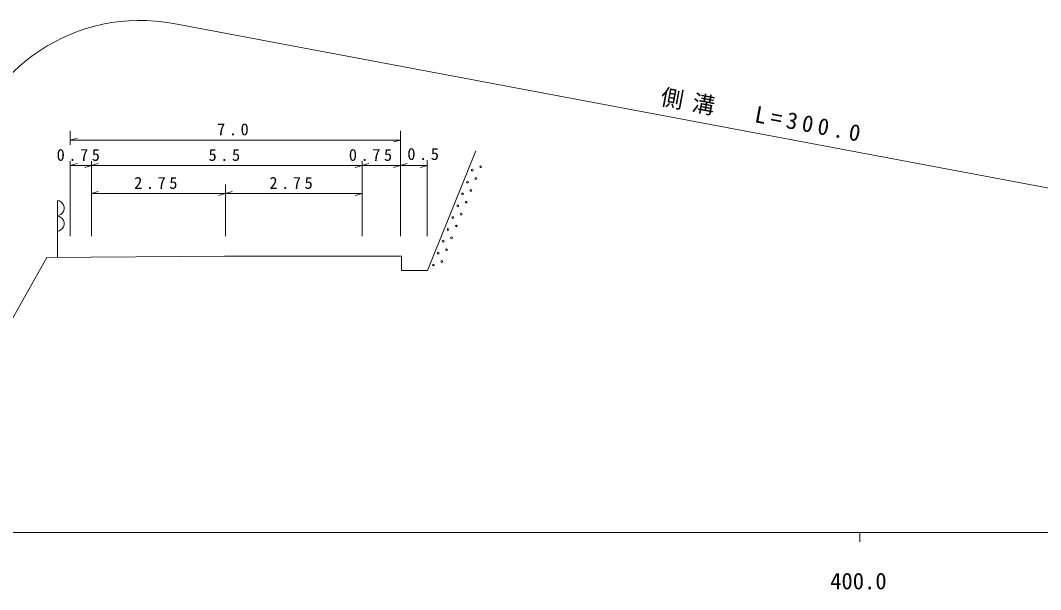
# Model space of a CAD drawing. Units: millimetres, scale not verified. Extents: x 40000 to 680000, y -32072 to 380000.
# Drawn here: x 375324 to 487950, y 198715 to 261550 of the extents above; entities that cross this region are included whole.
import ezdxf
from ezdxf.enums import TextEntityAlignment as Align

# ---------------------------------------------------------------- set-up
doc = ezdxf.new("R2010")
doc.units = ezdxf.units.MM
doc.header["$LTSCALE"] = 1000
doc.layers.add('S-BGD', color=7, linetype='Continuous', lineweight=13)
doc.layers.add('S-BGD-HTXT', color=7, linetype='Continuous', lineweight=13)
doc.styles.add('ＭＳ ゴシック', font='')
doc.styles.get('ＭＳ ゴシック').set_extended_font_data('MS Gothic')

msp = doc.modelspace()

# ---------------------------------------------------------------- linework, layer by layer
at = {"layer": 'S-BGD'}
for p, q in [((392213, 261206), (552000, 231181)), ((380831, 247823), (380831, 249346)), ((417273, 249346), (417273, 246523)), ((380831, 248346), (381581, 248562)), ((380831, 248346), (417273, 248346)), ((417273, 248346), (416523, 248131)), ((420283, 233925), (425620, 247164)), ((380831, 237714), (380831, 246023)), ((380831, 245523), (381581, 245738)), ((383169, 246023), (383169, 237714)), ((383169, 245523), (383919, 245738)), ((413038, 246023), (413038, 237714)), ((413038, 245523), (413788, 245738)), ((417273, 246523), (417273, 237714)), ((417273, 245523), (418023, 245738)), ((420229, 246123), (420229, 237714)), ((380831, 245523), (383169, 245523)), ((383169, 245523), (382419, 245307)), ((383169, 245523), (413038, 245523)), ((413038, 245523), (412288, 245307)), ((413038, 245523), (417273, 245523)), ((417273, 245523), (416523, 245307)), ((417273, 245523), (420229, 245523)), ((420229, 245523), (419479, 245307)), ((397949, 243434), (397949, 237714)), ((383169, 242434), (383919, 242650)), ((383169, 242434), (397949, 242434)), ((397949, 242434), (397199, 242219)), ((397949, 242434), (398699, 242650)), ((397949, 242434), (413038, 242434)), ((413038, 242434), (412288, 242219)), ((379420, 241686), (379420, 238251)), ((379618, 241618), (379420, 241686)), ((379420, 241686), (379420, 235391)), ((379785, 241519), (379618, 241618)), ((379974, 241351), (379785, 241519)), ((380077, 241162), (379974, 241351)), ((380142, 240961), (380077, 241162)), ((379420, 239968), (379618, 240033)), ((379618, 239900), (379420, 239968)), ((379618, 240033), (379785, 240136)), ((379785, 239801), (379618, 239900)), ((379785, 240136), (379974, 240303)), ((379974, 240303), (380077, 240492)), ((380077, 240492), (380142, 240694)), ((380142, 240694), (380142, 240961)), ((379974, 239633), (379785, 239801)), ((380077, 239445), (379974, 239633)), ((379974, 238586), (380077, 238775)), ((380142, 239243), (380077, 239445)), ((380077, 238775), (380142, 238976)), ((380142, 238976), (380142, 239243)), ((379420, 238251), (379618, 238315)), ((379618, 238315), (379785, 238418)), ((379785, 238418), (379974, 238586)), ((378227, 235382), (397841, 235524)), ((397841, 235524), (417401, 235532)), ((417401, 235532), (417401, 233958)), ((373918, 227707), (378227, 235382)), ((417401, 233958), (420283, 233925))]:
    msp.add_line(p, q, dxfattribs=at)
for centre in [(425211, 245012), (426134, 245398), (424675, 243703), (425597, 244089), (424138, 242395), (425060, 242781), (423601, 241087), (424524, 241472), (423987, 240164), (423064, 239778), (423450, 238856), (422527, 238470), (422913, 237547), (421991, 237161), (421454, 235853), (422376, 236239), (420917, 234545), (421840, 234931)]:
    msp.add_circle(centre, 99.5, dxfattribs=at)
msp.add_arc((388520, 241550), 20000, 79.35803, 167.53064, dxfattribs=at)
at = {"layer": 'S-BGD-HTXT'}
for p, q in [((40000, 205000), (579000, 205000)), ((468000, 205000), (468000, 204000))]:
    msp.add_line(p, q, dxfattribs=at)

# ---------------------------------------------------------------- texts
at = {"layer": 'S-BGD', "insert": (445852, 252079), "char_height": 1833, "attachment_point": 7, "rotation": 349.4, "style": 'ＭＳ ゴシック'}
msp.add_mtext('\\T1.41;側溝\u3000L=300.0', dxfattribs=at)
at = {"layer": 'S-BGD', "char_height": 1320, "attachment_point": 7, "style": 'ＭＳ ゴシック'}
for s, insert in [('\\T1.44;7.0', (397044, 248846)), ('\\T1.44;0.75', (379325, 246023)), ('\\T1.44;5.5', (396095, 246023)), ('\\T1.44;0.75', (411581, 246023)), ('\\T1.44;0.5', (418043, 246123)), ('\\T1.44;2.75', (387884, 242934)), ('\\T1.44;2.75', (402818, 242934))]:
    msp.add_mtext(s, dxfattribs=dict(at, insert=insert))
at = {"layer": 'S-BGD-HTXT', "style": 'ＭＳ ゴシック'}
msp.add_text('400.0', height=1833, dxfattribs=at).set_placement((464719, 198195), align=Align.BOTTOM_LEFT)

doc.saveas('drawing.dxf')
